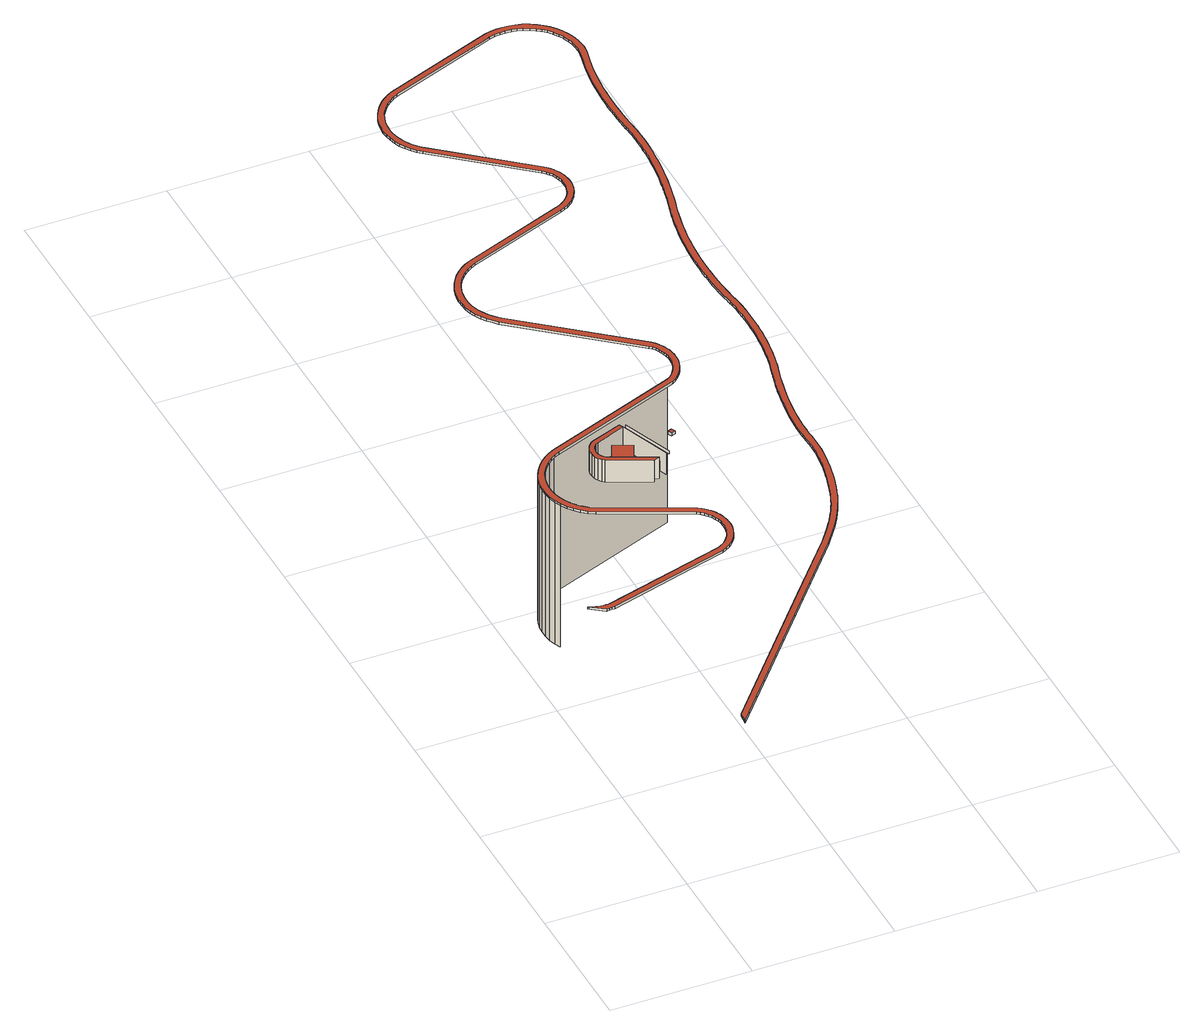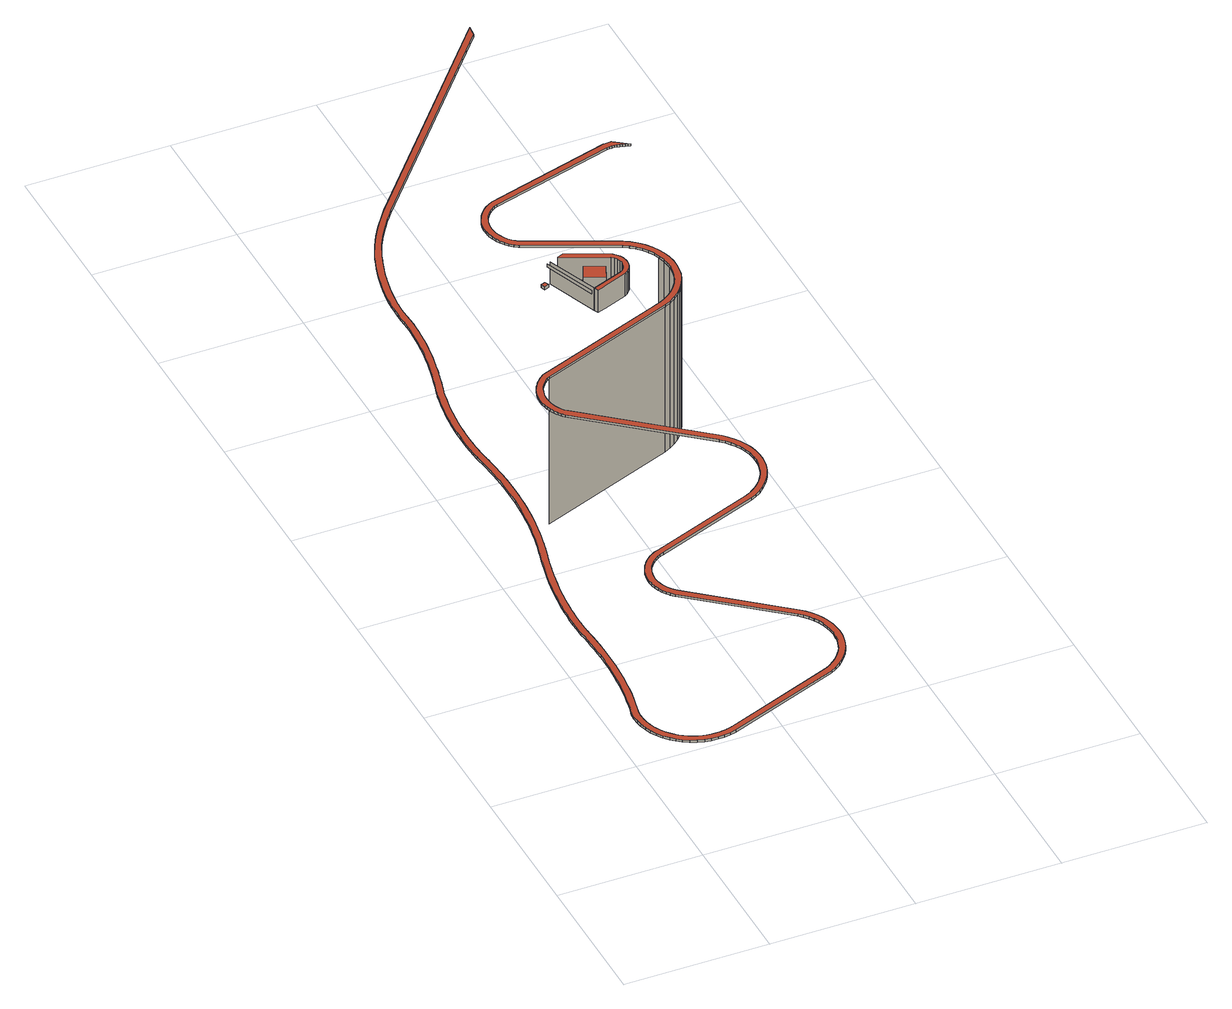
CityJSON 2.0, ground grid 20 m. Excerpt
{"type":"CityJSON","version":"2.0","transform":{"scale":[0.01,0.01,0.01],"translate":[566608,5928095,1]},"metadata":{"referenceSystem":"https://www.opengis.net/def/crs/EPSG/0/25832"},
"CityObjects":{
"building1":{"type":"Building","attributes":{"Grundfläche 2D":"8619.671251","Grundhöhe NN":"1.029"},"children":["building1-1","building1-2","building1-3","building1-4","building1-5"],"geometry":[{"type":"MultiSurface","lod":"3","boundaries":[[[0,1,2,3]],[[4,0,3,5]],[[1,6,7,2]],[[6,8,9,7]],[[8,10,11,9]],[[10,12,13,11]],[[12,14,15,13]],[[14,16,17,15]],[[16,18,19,17]],[[18,20,21,19]],[[20,22,23,21]],[[22,24,25,23]],[[24,26,27,25]],[[28,29,30,31,32,33]],[[34,35,36,37]],[[26,38,39,27]]],"semantics":{"surfaces":[{"type":"WallSurface"}],"values":[0,0,0,0,0,0,0,0,0,0,0,0,0,0,0,0]}}]},
"building1-1":{"type":"BuildingInstallation","parents":["building1"],"geometry":[{"type":"MultiSurface","lod":"3","boundaries":[[[40,41,42,43,44,45,46,47,48,49,50,29,30,51,52,53,54,55,56,57,58,59,60,61,62,63,64,65,66,67,68,69]],[[70,71,53,52,51,30,31,72]],[[71,73,54,53]],[[55,54,73,74]],[[74,75,76,57,56,55]],[[77,58,57,76]],[[77,78,79,60,59,58]],[[61,60,79,80]],[[63,62,61,80,81,82]],[[63,82,83,64]],[[83,84,65,64]],[[84,85,66,65]],[[85,86,67,66]],[[87,69,68,88]],[[87,89,40,69]],[[89,90,41,40]],[[43,42,41,90,91,92]],[[93,44,43,92]],[[94,45,44,93]],[[95,46,45,94]],[[95,96,47,46]],[[49,48,47,96,97,98]],[[98,99,50,49]],[[99,32,29,50]]],"semantics":{"surfaces":[{"type":"RoofSurface"},{"type":"WallSurface"}],"values":[0,1,1,1,1,1,1,1,1,1,1,1,1,1,1,1,1,1,1,1,1,1,1,1]}}]},
"building1-2":{"type":"BuildingInstallation","parents":["building1"],"geometry":[{"type":"MultiSurface","lod":"3","boundaries":[[[100,101,102,103]],[[103,102,104,105]],[[100,103,105,106]],[[101,100,106,107]],[[102,101,107,104]]],"semantics":{"surfaces":[{"type":"RoofSurface"},{"type":"WallSurface"}],"values":[0,1,1,1,1]}}]},
"building1-3":{"type":"BuildingInstallation","parents":["building1"],"geometry":[{"type":"MultiSurface","lod":"3","boundaries":[[[108,109,110,111]],[[110,109,112,113]],[[111,110,113,114]],[[108,111,114,115]],[[109,108,115,112]]],"semantics":{"surfaces":[{"type":"RoofSurface"},{"type":"WallSurface"}],"values":[0,1,1,1,1]}}]},
"building1-4":{"type":"BuildingInstallation","parents":["building1"],"geometry":[{"type":"MultiSurface","lod":"3","boundaries":[[[116,117,118,119]],[[119,118,120,121]],[[116,119,121,122]],[[117,116,122,123]],[[118,117,123,120]]],"semantics":{"surfaces":[{"type":"RoofSurface"},{"type":"WallSurface"}],"values":[0,1,1,1,1]}}]},
"building1-5":{"type":"BuildingInstallation","parents":["building1"],"geometry":[{"type":"MultiSurface","lod":"3","boundaries":[[[124,125,126,127,128,129,130,131,132,133,134,135,136,137,138,139,140,141,142,143,144,145,146,147,148,149,150,151,152,153,154,155,156,157,158,159,160,161,162,163,164,165,166,167,168,169,170,171,172,173,174,175,176,177,178,179,180,181,182,183,184,185,186,187,188,189,190,191,192,193,194,195,196,197,198,199,200,201,202,203,204,205,206,207,208,209,210,211,212,213,214,215,216,217,218,219,220,221,222,223,224,225,226,227,228,229,230,231,232,233,234,235,236,237,238,239,240,241,242,243,244,245,246,247,248,249,250,251,252,253,254,255,256,257,258,259,260,261,262,263,264,265,266,267,268,269,270,271,272,273,274,275,276,277,278,279,280,281,282,283,284,285,286,287,288,289,290,291,292,293,294,295,296,297,298,299,300,301,302,303,304,305,306,307,308,309,310,311,312,313,314,315,316,317,318,319,320,321,322,323,324,325,326,327,328,329,330,331,332,333,334,335,336,337,338,339,340,341,342,343,344,345,346,347,348,349,350,351,352,353,354,355,356,357,358,359,360,361,362,363,364,365,366,367,368,369,370,371,372,373,374,375,376,377,378,379,380,381,382,383,384,385,386,387,388,389,390,391,392,393,394,395,396,397,398,399,400,401,402,403,404,405,406,407,408,409,410,411,412,413,414,415,416,417,418,419,420,421,422,423,424,425,426,427,428,429,430,431,432,433,434,435,436,437,438,439,440,441,442,443,444,445,446,447,448,449,450,451,452,453,454,455,456,457,458,459,460,461,462,463,464,465,466,467,468,469,470,471,472,473,474,475,476,477,478,479,480,481,482,483,484,485,486,487,488,489,490,491,492,493,494,495,496,497,498,499,500,501,502,503,504,505,506,507,508,509,510,511,512,513,514,515,516,517,518,519,520,521,522,523,524,525,526,527,528,529,530,531,532,533,534,535,536,537,538,539,540,541,542,543,544,545,546,547,548,549,550,551,552,553,554,555,556,557,558,559,560,561,562,563,564,565,566,567,568,569,570,571,572,573,574,575,576,577,578,579,580,581,582,583,584,585,586,587,588,589,590,591,592,593,594,595,596,597,598,599,600,601,602,603,604,605,606,607,608,609,610,611,612,613,614,615,616,617,618,619,620,621,622,623,624,625,626,627,628,629,630,631,632,633,634,635,636,637,638,639,640,641,642,643,644,645,646,647,648,649,650,651,652,653,654,655,656,657,658,659,660,661,662,663,664,665,666,667,668,669,670,671,672,673,674,675,676,677,678,679,680,681,682,683,684,685,686,687,688,689,690,691,692,693,694,695,696,697,698,699,700,701,702,703,704,705,706,707,708,709,710,711,712,713,714,715,716,717,718,719,720,721,722,723,724,725,726,727,728,729,730,731,732,733,734,735,736,737,738,739,740,741,742,743,744,745,746,747,748,749,750,751,752,753,754,755,756,757,758,759,760,761,762,763,764,765,766,767,768,769,770,771,772,773,774,775,776,777,778,779,780,781,782,783,784,785,786,787,788,789,790,791,792,793,794,795,796,797,798,799,800,801,802,803,804,805,806,807,808,809,810,811,812,813,814,815,816,817,818,819,820,821,822,823,824,825,826,827,828,829,830,831,832,833,834,835,836,837,838,839,840,841,842,843,844,845,846,847,848,849,850,851,852,853,854,855,856,857,858,859,860,861,862,863,864,865,866,867,868,869,870,871,872,873,874,875,876,877,878,879,880]],[[881,611,610,882]],[[881,883,612,611]],[[883,884,613,612]],[[884,885,614,613]],[[885,886,615,614]],[[886,887,616,615]],[[887,888,617,616]],[[888,889,618,617]],[[889,890,619,618]],[[890,891,892,621,620,619]],[[892,893,622,621]],[[893,894,623,622]],[[894,895,624,623]],[[896,626,625,624,895,897]],[[896,898,627,626]],[[898,899,900,629,628,627]],[[630,629,900,901]],[[901,902,631,630]],[[902,903,632,631]],[[903,904,633,632]],[[904,905,634,633]],[[905,906,635,634]],[[906,907,636,635]],[[907,908,637,636]],[[908,909,638,637]],[[909,910,639,638]],[[910,911,640,639]],[[911,912,641,640]],[[642,641,912,913]],[[913,914,643,642]],[[914,915,644,643]],[[915,916,645,644]],[[916,917,646,645]],[[917,918,647,646]],[[918,919,648,647]],[[919,920,649,648]],[[920,921,650,649]],[[921,922,651,650]],[[922,923,924,653,652,651]],[[924,925,926,655,654,653]],[[926,927,928,657,656,655]],[[928,929,930,659,658,657]],[[930,931,660,659]],[[931,932,933,662,661,660]],[[933,934,663,662]],[[934,935,664,663]],[[935,936,665,664]],[[666,665,936,937]],[[937,938,667,666]],[[938,939,668,667]],[[939,940,669,668]],[[940,941,942,671,670,669]],[[942,943,672,671]],[[943,944,673,672]],[[944,945,674,673]],[[945,946,675,674]],[[946,947,676,675]],[[947,948,677,676]],[[948,949,950,679,678,677]],[[950,951,952,681,680,679]],[[952,953,954,683,682,681]],[[954,955,956,685,684,683]],[[956,957,958,687,686,685]],[[958,959,960,689,688,687]],[[960,961,962,691,690,689]],[[962,963,692,691]],[[964,694,693,692,963,965]],[[964,966,967,696,695,694]],[[967,968,969,698,697,696]],[[969,970,699,698]],[[970,971,972,701,700,699]],[[972,973,702,701]],[[973,974,703,702]],[[974,975,976,705,704,703]],[[976,977,978,707,706,705]],[[978,979,980,709,708,707]],[[980,981,982,711,710,709]],[[982,983,712,711]],[[983,984,713,712]],[[714,713,984,985]],[[985,986,715,714]],[[986,987,716,715]],[[987,988,717,716]],[[988,989,718,717]],[[989,990,719,718]],[[990,991,720,719]],[[991,992,721,720]],[[992,993,994,723,722,721]],[[994,995,996,725,724,723]],[[996,997,998,727,726,725]],[[998,999,1000,729,728,727]],[[1000,1001,1002,731,730,729]],[[1002,1003,732,731]],[[1003,1004,733,732]],[[1004,1005,734,733]],[[1005,1006,735,734]],[[1006,1007,736,735]],[[1007,1008,737,736]],[[1008,1009,738,737]],[[1009,1010,739,738]],[[1010,1011,740,739]],[[741,740,1011,1012]],[[1012,1013,742,741]],[[1013,1014,743,742]],[[1014,1015,744,743]],[[1015,1016,745,744]],[[1016,1017,746,745]],[[1017,1018,747,746]],[[1018,1019,748,747]],[[1019,1020,749,748]],[[1020,1021,750,749]],[[1021,1022,751,750]],[[1022,1023,752,751]],[[1023,1024,753,752]],[[1024,1025,754,753]],[[1025,1026,755,754]],[[1026,1027,756,755]],[[1027,1028,757,756]],[[1028,1029,758,757]],[[1029,1030,759,758]],[[1030,1031,760,759]],[[1031,1032,761,760]],[[1032,1033,762,761]],[[1033,1034,763,762]],[[1034,1035,764,763]],[[1035,1036,765,764]],[[1036,1037,766,765]],[[1037,1038,767,766]],[[1038,1039,768,767]],[[1039,1040,769,768]],[[1040,1041,770,769]],[[1041,1042,771,770]],[[1042,1043,772,771]],[[1043,1044,773,772]],[[1044,1045,774,773]],[[1045,1046,775,774]],[[1046,1047,776,775]],[[1047,1048,777,776]],[[1048,1049,778,777]],[[1049,1050,779,778]],[[1050,1051,780,779]],[[1051,1052,781,780]],[[782,781,1052,1053]],[[1053,1054,783,782]],[[1054,1055,784,783]],[[1055,1056,785,784]],[[1056,1057,786,785]],[[1057,1058,787,786]],[[1058,1059,788,787]],[[1059,1060,789,788]],[[1060,1061,790,789]],[[1061,1062,791,790]],[[1062,1063,792,791]],[[1063,1064,793,792]],[[1064,1065,794,793]],[[1065,1066,795,794]],[[1066,1067,796,795]],[[797,796,1067,1068]],[[1068,1069,798,797]],[[1069,1070,799,798]],[[1070,1071,800,799]],[[1071,1072,801,800]],[[1072,1073,802,801]],[[1073,1074,803,802]],[[1074,1075,804,803]],[[1075,1076,805,804]],[[1076,1077,806,805]],[[1077,1078,807,806]],[[1078,1079,808,807]],[[1079,1080,809,808]],[[1080,1081,810,809]],[[1081,1082,811,810]],[[1082,1083,812,811]],[[1083,1084,813,812]],[[1084,1085,814,813]],[[1085,1086,1087,816,815,814]],[[1087,1088,817,816]],[[1088,1089,818,817]],[[1089,1090,819,818]],[[1090,1091,820,819]],[[1091,1092,821,820]],[[822,821,1092,1093]],[[1093,1094,823,822]],[[1094,1095,824,823]],[[825,824,1095,1096]],[[1096,1097,826,825]],[[1097,1098,827,826]],[[1098,1099,828,827]],[[1099,1100,829,828]],[[1100,1101,830,829]],[[1101,1102,831,830]],[[1102,1103,832,831]],[[1103,1104,833,832]],[[1104,1105,834,833]],[[1105,38,835,834]],[[38,26,836,835]],[[26,24,837,836]],[[24,22,838,837]],[[22,20,839,838]],[[20,18,840,839]],[[18,16,841,840]],[[16,14,842,841]],[[14,12,843,842]],[[12,10,844,843]],[[10,8,845,844]],[[8,6,846,845]],[[6,1,847,846]],[[1,0,848,847]],[[0,4,849,848]],[[4,1106,850,849]],[[1106,1107,851,850]],[[1107,1108,852,851]],[[1108,1109,853,852]],[[1109,1110,854,853]],[[1110,1111,855,854]],[[1111,1112,856,855]],[[1112,1113,857,856]],[[1113,1114,858,857]],[[1114,1115,859,858]],[[1115,1116,860,859]],[[1116,1117,861,860]],[[1117,1118,862,861]],[[1118,1119,863,862]],[[1119,1120,864,863]],[[1120,1121,865,864]],[[1121,1122,866,865]],[[1122,1123,867,866]],[[1123,1124,868,867]],[[1124,1125,869,868]],[[1125,1126,870,869]],[[1126,1127,871,870]],[[1127,1128,872,871]],[[1128,1129,873,872]],[[1129,1130,874,873]],[[1130,1131,875,874]],[[1131,1132,876,875]],[[877,876,1132,1133]],[[1133,1134,878,877]],[[1134,1135,879,878]],[[1135,1136,880,879]],[[1136,1137,124,880]],[[1137,1138,125,124]],[[1138,1139,126,125]],[[1139,1140,127,126]],[[1140,1141,128,127]],[[1141,1142,129,128]],[[1142,1143,130,129]],[[1144,132,131,130,1143,1145]],[[133,132,1144,1146]],[[134,133,1146,1147]],[[135,134,1147,1148]],[[136,135,1148,1149]],[[137,136,1149,1150]],[[138,137,1150,1151]],[[1152,139,138,1151]],[[1152,1153,140,139]],[[141,140,1153,1154]],[[1155,1156,1157,1158,145,144,143,142,141,1154]],[[1159,148,147,146,145,1158,1160,1161]],[[1162,150,149,148,1159,1163]],[[1162,1164,1165,152,151,150]],[[1166,155,154,153,152,1165,1167,1168]],[[1166,1169,1170,157,156,155]],[[1171,160,159,158,157,1170,1172,1173]],[[162,161,160,1171,1174,1175]],[[1176,1177,165,164,163,162,1175,1178]],[[1179,1180,1181,169,168,167,166,165,1177,1182]],[[171,170,169,1181,1183,1184]],[[173,172,171,1184,1185,1186]],[[175,174,173,1186,1187,1188]],[[176,175,1188,1189]],[[1189,1190,177,176]],[[1190,1191,1192,179,178,177]],[[1192,1193,1194,181,180,179]],[[183,182,181,1194,1195,1196]],[[185,184,183,1196,1197,1198]],[[186,185,1198,1199]],[[1199,1200,1201,188,187,186]],[[1202,189,188,1201]],[[1202,1203,1204,191,190,189]],[[193,192,191,1204,1205,1206]],[[194,193,1206,1207]],[[1208,195,194,1207]],[[1209,196,195,1208]],[[197,196,1209,1210]],[[1210,1211,198,197]],[[1211,1212,1213,1214,1215,202,201,200,199,198]],[[1216,1217,206,205,204,203,202,1215,1218,1219]],[[1217,1220,1221,1222,209,208,207,206]],[[210,209,1222,1223]],[[1223,1224,211,210]],[[1225,214,213,212,211,1224,1226,1227]],[[215,214,1225,1228]],[[215,1228,1229,216]],[[1229,1230,1231,218,217,216]],[[1231,1232,219,218]],[[1232,1233,1234,221,220,219]],[[222,221,1234,1235]],[[222,1235,1236,223]],[[224,223,1236,1237]],[[225,224,1237,1238]],[[1238,1239,226,225]],[[228,227,226,1239,1240,1241]],[[230,229,228,1241,1242,1243]],[[1243,1244,231,230]],[[1245,1246,234,233,232,231,1244,1247]],[[1248,235,234,1246]],[[1248,1249,1250,1251,238,237,236,235]],[[239,238,1251,1252]],[[1252,1253,1254,241,240,239]],[[243,242,241,1254,1255,1256]],[[1257,244,243,1256]],[[245,244,1257,1258]],[[247,246,245,1258,1259,1260]],[[248,247,1260,1261]],[[1262,249,248,1261]],[[1263,250,249,1262]],[[251,250,1263,1264]],[[1264,1265,1266,253,252,251]],[[255,254,253,1266,1267,1268]],[[1268,1269,1270,257,256,255]],[[1271,258,257,1270]],[[1272,260,259,258,1271,1273]],[[261,260,1272,1274]],[[263,262,261,1274,1275,1276]],[[1276,1277,1278,265,264,263]],[[267,266,265,1278,1279,1280]],[[1280,1281,268,267]],[[269,268,1281,1282]],[[1282,1283,1284,1285,272,271,270,269]],[[1286,1287,1288,275,274,273,272,1285]],[[275,1288,1289,1290,1291,278,277,276]],[[1291,1292,1293,1294,281,280,279,278]],[[281,1294,1295,282]],[[1295,1296,1297,1298,285,284,283,282]],[[286,285,1298,1299]],[[1299,1300,1301,1302,289,288,287,286]],[[1302,1303,290,289]],[[292,291,290,1303,1304,1305]],[[293,292,1305,1306]],[[294,293,1306,1307]],[[1308,296,295,294,1307,1309]],[[1308,1310,297,296]],[[298,297,1310,1311]],[[1312,301,300,299,298,1311,1313,1314]],[[1315,304,303,302,301,1312,1316,1317]],[[1318,307,306,305,304,1315,1319,1320]],[[308,307,1318,1321]],[[1321,1322,1323,1324,311,310,309,308]],[[313,312,311,1324,1325,1326]],[[1326,1327,1328,315,314,313]],[[1328,1329,1330,317,316,315]],[[1330,1331,318,317]],[[319,318,1331,1332]],[[1332,1333,320,319]],[[321,320,1333,1334]],[[322,321,1334,1335]],[[323,322,1335,1336]],[[325,324,323,1336,1337,1338]],[[1338,1339,326,325]],[[328,327,326,1339,1340,1341]],[[330,329,328,1341,1342,1343]],[[1344,333,332,331,330,1343,1345,1346]],[[334,333,1344,1347]],[[336,335,334,1347,1348,1349]],[[1350,339,338,337,336,1349,1351,1352]],[[1353,340,339,1350]],[[1354,1355,342,341,340,1353]],[[343,342,1355,1356]],[[1356,1357,1358,345,344,343]],[[1359,1360,349,348,347,346,345,1358,1361,1362]],[[1360,1363,1364,1365,352,351,350,349]],[[1365,1366,1367,354,353,352]],[[1368,1369,356,355,354,1367]],[[358,357,356,1369,1370,1371]],[[1372,361,360,359,358,1371,1373,1374]],[[363,362,361,1372,1375,1376]],[[1377,366,365,364,363,1376,1378,1379]],[[367,366,1377,1380]],[[1381,370,369,368,367,1380,1382,1383]],[[371,370,1381,1384]],[[1385,374,373,372,371,1384,1386,1387]],[[1385,1388,1389,376,375,374]],[[378,377,376,1389,1390,1391]],[[379,378,1391,1392]],[[1393,1394,382,381,380,379,1392,1395]],[[383,382,1394,1396]],[[1397,384,383,1396]],[[1397,1398,385,384]],[[386,385,1398,1399]],[[388,387,386,1399,1400,1401]],[[1402,389,388,1401]],[[390,389,1402,1403]],[[391,390,1403,1404]],[[392,391,1404,1405]],[[393,392,1405,1406]],[[394,393,1406,1407]],[[395,394,1407,1408]],[[396,395,1408,1409]],[[397,396,1409,1410]],[[397,1410,1411,398]],[[399,398,1411,1412]],[[1413,401,400,399,1412,1414]],[[1415,403,402,401,1413,1416]],[[1417,405,404,403,1415,1418]],[[1417,1419,1420,1421,408,407,406,405]],[[1422,1423,1424,1425,413,412,411,410,409,408,1421,1426]],[[1425,1427,414,413]],[[415,414,1427,1428]],[[1429,417,416,415,1428,1430]],[[1429,1431,1432,1433,420,419,418,417]],[[421,420,1433,1434]],[[1434,1435,1436,1437,424,423,422,421]],[[425,424,1437,1438]],[[1438,1439,1440,1441,428,427,426,425]],[[1442,430,429,428,1441,1443]],[[431,430,1442,1444]],[[432,431,1444,1445]],[[1446,434,433,432,1445,1447]],[[1448,436,435,434,1446,1449]],[[1450,1451,1452,1453,440,439,438,437,436,1448]],[[1454,1455,1456,1457,446,445,444,443,442,441,440,1453,1458,1459]],[[1457,1460,447,446]],[[448,447,1460,1461]],[[1462,450,449,448,1461,1463]],[[1462,1464,1465,451,450]],[[1465,452,451]],[[1465,1466,453,452]],[[1466,1467,1468,1469,1470,457,456,455,454,453]],[[1471,460,459,458,457,1470,1472,1473]],[[1474,1475,464,463,462,461,460,1471,1476,1477]],[[465,464,1475,1478]],[[1479,1480,468,467,466,465,1478,1481]],[[470,469,468,1480,1482,1483]],[[471,470,1483,1484]],[[1485,473,472,471,1484,1486]],[[475,474,473,1485,1487,1488]],[[1489,477,476,475,1488,1490]],[[1489,1491,1492,479,478,477]],[[1493,1494,482,481,480,479,1492,1495]],[[1496,484,483,482,1494,1497]],[[1498,1499,1500,487,486,485,484,1496]],[[1501,490,489,488,487,1500,1502,1503]],[[1501,1504,1505,1506,1507,1508,1509,496,495,494,493,492,491,490]],[[498,497,496,1509,1510,1511]],[[1512,501,500,499,498,1511,1513,1514]],[[1512,1515,502,501]],[[503,502,1515,1516]],[[504,503,1516,1517]],[[1518,1519,506,505,504,1517]],[[507,506,1519,1520]],[[1520,1521,1522,1523,510,509,508,507]],[[511,510,1523,1524]],[[512,511,1524,1525]],[[513,512,1525,1526]],[[514,513,1526,1527]],[[516,515,514,1527,1528,1529]],[[1529,1530,1531,518,517,516]],[[1532,1533,522,521,520,519,518,1531,1534,1535]],[[1533,1536,1537,1538,1539,526,525,524,523,522]],[[1540,1541,530,529,528,527,526,1539,1542,1543]],[[1544,1545,1546,535,534,533,532,531,530,1541,1547,1548]],[[1546,1549,1550,1551,1552,539,538,537,536,535]],[[1553,1554,1555,1556,1557,1558,546,545,544,543,542,541,540,539,1552,1559]],[[1560,548,547,546,1558,1561]],[[549,548,1560,1562]],[[550,549,1562,1563]],[[1564,552,551,550,1563,1565]],[[553,552,1564,1566]],[[555,554,553,1566,1567,1568]],[[556,555,1568,1569]],[[557,556,1569,1570]],[[558,557,1570,1571]],[[1572,561,560,559,558,1571,1573,1574]],[[1575,1576,564,563,562,561,1572,1577]],[[565,564,1576,1578]],[[566,565,1578,1579]],[[1580,1581,569,568,567,566,1579,1582]],[[571,570,569,1581,1583,1584]],[[1585,573,572,571,1584,1586]],[[575,574,573,1585,1587,1588]],[[1588,1589,1590,1591,1592,579,578,577,576,575]],[[1593,580,579,1592]],[[1593,1594,1595,582,581,580]],[[583,582,1595,1596]],[[584,583,1596,1597]],[[1598,587,586,585,584,1597,1599,1600]],[[588,587,1598,1601]],[[1602,1603,592,591,590,589,588,1601,1604,1605]],[[593,592,1603,1606]],[[1606,1607,1608,595,594,593]],[[596,595,1608,1609]],[[1609,1610,1611,1612,599,598,597,596]],[[1613,600,599,1612]],[[601,600,1613,1614]],[[1615,604,603,602,601,1614,1616,1617]],[[1618,605,604,1615]],[[606,605,1618,1619]],[[607,606,1619,1620]],[[608,607,1620,1621]],[[882,610,609,608,1621,1622]]],"semantics":{"surfaces":[{"type":"RoofSurface"},{"type":"WallSurface"}],"values":[0,1,1,1,1,1,1,1,1,1,1,1,1,1,1,1,1,1,1,1,1,1,1,1,1,1,1,1,1,1,1,1,1,1,1,1,1,1,1,1,1,1,1,1,1,1,1,1,1,1,1,1,1,1,1,1,1,1,1,1,1,1,1,1,1,1,1,1,1,1,1,1,1,1,1,1,1,1,1,1,1,1,1,1,1,1,1,1,1,1,1,1,1,1,1,1,1,1,1,1,1,1,1,1,1,1,1,1,1,1,1,1,1,1,1,1,1,1,1,1,1,1,1,1,1,1,1,1,1,1,1,1,1,1,1,1,1,1,1,1,1,1,1,1,1,1,1,1,1,1,1,1,1,1,1,1,1,1,1,1,1,1,1,1,1,1,1,1,1,1,1,1,1,1,1,1,1,1,1,1,1,1,1,1,1,1,1,1,1,1,1,1,1,1,1,1,1,1,1,1,1,1,1,1,1,1,1,1,1,1,1,1,1,1,1,1,1,1,1,1,1,1,1,1,1,1,1,1,1,1,1,1,1,1,1,1,1,1,1,1,1,1,1,1,1,1,1,1,1,1,1,1,1,1,1,1,1,1,1,1,1,1,1,1,1,1,1,1,1,1,1,1,1,1,1,1,1,1,1,1,1,1,1,1,1,1,1,1,1,1,1,1,1,1,1,1,1,1,1,1,1,1,1,1,1,1,1,1,1,1,1,1,1,1,1,1,1,1,1,1,1,1,1,1,1,1,1,1,1,1,1,1,1,1,1,1,1,1,1,1,1,1,1,1,1,1,1,1,1,1,1,1,1,1,1,1,1,1,1,1,1,1,1,1,1,1,1,1,1,1,1,1,1,1,1,1,1,1,1,1,1,1,1,1,1,1,1,1,1,1,1,1,1,1,1,1,1,1,1,1,1,1,1,1,1,1,1,1,1,1,1,1,1,1,1,1,1,1,1,1,1,1,1,1,1,1,1,1,1,1,1,1,1,1,1,1,1,1,1,1,1,1,1,1,1,1,1,1,1,1,1,1,1,1,1,1,1,1,1,1,1,1,1,1,1,1,1,1,1,1,1,1,1,1,1,1,1,1,1,1,1,1,1,1,1,1,1,1,1,1,1,1,1,1,1,1,1,1,1,1,1,1]}}]}
},
"vertices":[
[557,5290,2275],[531,5384,2275],[531,5384,3],[557,5290,3],[594,5201,2275],[594,5201,3],[517,5482,2275],[517,5482,3],[515,5579,2275],[515,5579,3],[525,5676,2275],[525,5676,3],[548,5773,2275],[548,5773,3],[582,5865,2275],[582,5865,3],[626,5950,2275],[626,5950,3],[683,6032,2275],[683,6032,3],[747,6103,2275],[747,6103,3],[821,6168,2275],[821,6168,3],[903,6223,2275],[903,6223,3],[989,6267,2275],[989,6267,3],[2096,5238,2622],[1820,5958,2622],[1795,6021,2622],[1795,6021,2275],[1820,5958,2275],[2096,5238,2275],[2148,5258,2622],[2148,5258,2570],[1868,5988,2570],[1868,5988,2622],[2922,7008,2275],[2922,7008,3],
[1340,5496,2622],[1314,5531,2622],[1310,5539,2622],[1297,5569,2622],[1289,5614,2622],[1291,5654,2622],[1303,5698,2622],[1323,5734,2622],[1326,5738,2622],[1352,5767,2622],[1387,5792,2622],[1697,5983,2622],[1680,5976,2622],[1345,5848,2622],[1305,5820,2622],[1265,5775,2622],[1251,5750,2622],[1237,5725,2622],[1221,5665,2622],[1219,5640,2622],[1218,5609,2622],[1229,5548,2622],[1234,5538,2622],[1253,5495,2622],[1254,5493,2622],[1288,5447,2622],[1320,5420,2622],[1890,5159,2622],[1975,5192,2622],[1372,5468,2622],[1680,5976,2275],[1345,5848,2275],[1697,5983,2275],[1305,5820,2275],[1265,5775,2275],[1251,5750,2275],[1237,5725,2275],[1221,5665,2275],[1219,5640,2275],[1218,5609,2275],[1229,5548,2275],[1234,5538,2275],[1253,5495,2275],[1254,5493,2275],[1288,5447,2275],[1320,5420,2275],[1890,5159,2275],[1372,5468,2275],[1975,5192,2275],[1340,5496,2275],[1314,5531,2275],[1310,5539,2275],[1297,5569,2275],[1289,5614,2275],[1291,5654,2275],[1303,5698,2275],[1323,5734,2275],[1326,5738,2275],[1352,5767,2275],[1387,5792,2275],
[1726,5418,2557],[1820,5626,2557],[1562,5742,2557],[1469,5534,2557],[1562,5742,2275],[1469,5534,2275],[1726,5418,2275],[1820,5626,2275],
[1972,5298,2442],[2045,5325,2442],[2014,5406,2442],[1941,5378,2442],[2045,5325,2275],[2014,5406,2275],[1941,5378,2275],[1972,5298,2275],
[2307,5648,2618],[2331,5587,2618],[2392,5611,2618],[2368,5672,2618],[2392,5611,2570],[2368,5672,2570],[2307,5648,2570],[2331,5587,2570],
[73,3056,2309],[41,3069,2309],[10,3084,2309],[211,2939,2309],[245,2938,2309],[286,2940,2309],[325,2944,2309],[1766,3356,2309],[2078,3443,2309],[2136,3474,2309],[2190,3511,2309],[2239,3554,2309],[2281,3602,2309],[2319,3656,2309],[2348,3712,2309],[2371,3773,2309],[2388,3837,2309],[2396,3901,2309],[2396,3913,2309],[2396,3957,2309],[2396,3964,2309],[2396,3966,2309],[2391,4008,2309],[2390,4015,2309],[2388,4032,2309],[2380,4068,2309],[2373,4095,2309],[2366,4113,2309],[2351,4155,2309],[2347,4163,2309],[2340,4175,2309],[2321,4214,2309],[2285,4266,2309],[2285,4267,2309],[2277,4276,2309],[2246,4312,2309],[2243,4316,2309],[2196,4358,2309],[2194,4360,2309],[2186,4365,2309],[2144,4395,2309],[2141,4397,2309],[2132,4401,2309],[2121,4406,2309],[2109,4412,2309],[970,4931,2309],[965,4934,2309],[897,4976,2309],[883,4987,2309],[828,5032,2309],[811,5049,2309],[768,5093,2309],[768,5094,2309],[717,5162,2309],[715,5165,2309],[672,5240,2309],[669,5248,2309],[640,5318,2309],[636,5331,2309],[617,5402,2309],[614,5421,2309],[604,5489,2309],[602,5576,2309],[606,5606,2309],[611,5662,2309],[631,5748,2309],[646,5787,2309],[662,5829,2309],[684,5872,2309],[701,5905,2309],[752,5978,2309],[808,6041,2309],[874,6099,2309],[947,6148,2309],[1024,6187,2309],[1026,6188,2309],[1112,6221,2309],[1124,6225,2309],[2964,6930,2309],[2966,6932,2309],[2993,6951,2309],[2998,6955,2309],[3009,6963,2309],[3028,6980,2309],[3032,6983,2309],[3051,7000,2309],[3088,7041,2309],[3090,7042,2309],[3112,7072,2309],[3116,7077,2309],[3122,7085,2309],[3151,7132,2309],[3155,7140,2309],[3157,7145,2309],[3175,7182,2309],[3194,7234,2309],[3195,7238,2309],[3208,7288,2309],[3217,7343,2309],[3220,7398,2309],[3218,7454,2309],[3211,7509,2309],[3198,7563,2309],[3185,7599,2309],[3180,7615,2309],[3172,7632,2309],[3156,7666,2309],[3156,7667,2309],[3133,7705,2309],[3130,7711,2309],[3128,7714,2309],[3095,7759,2309],[3082,7774,2309],[3077,7779,2309],[3059,7800,2309],[1525,9061,2309],[1523,9063,2309],[1469,9114,2309],[1466,9118,2309],[1417,9175,2309],[1376,9237,2309],[1336,9312,2309],[1331,9325,2309],[1311,9378,2309],[1290,9457,2309],[1278,9539,2309],[1277,9624,2309],[1283,9696,2309],[1289,9726,2309],[1297,9767,2309],[1307,9799,2309],[1322,9848,2309],[1338,9881,2309],[1357,9923,2309],[1399,9993,2309],[1430,10033,2309],[1442,10049,2309],[1501,10111,2309],[1543,10146,2309],[1558,10158,2309],[1605,10189,2309],[1624,10202,2309],[1676,10228,2309],[1693,10237,2309],[3156,10798,2309],[3219,10824,2309],[3229,10829,2309],[3262,10848,2309],[3268,10851,2309],[3300,10874,2309],[3304,10876,2309],[3316,10885,2309],[3340,10907,2309],[3344,10910,2309],[3367,10931,2309],[3378,10943,2309],[3406,10976,2309],[3408,10979,2309],[3409,10979,2309],[3411,10982,2309],[3436,11018,2309],[3438,11021,2309],[3442,11027,2309],[3459,11058,2309],[3461,11062,2309],[3473,11086,2309],[3497,11149,2309],[3499,11157,2309],[3512,11205,2309],[3520,11263,2309],[3522,11331,2309],[3516,11388,2309],[3515,11397,2309],[3503,11454,2309],[3483,11514,2309],[3479,11521,2309],[3478,11525,2309],[3453,11576,2309],[3432,11609,2309],[3429,11614,2309],[3422,11625,2309],[3405,11647,2309],[3402,11651,2309],[3387,11670,2309],[3339,11718,2309],[3335,11721,2309],[2126,12715,2309],[2121,12719,2309],[2069,12768,2309],[2067,12770,2309],[2019,12826,2309],[2015,12829,2309],[1978,12883,2309],[1974,12889,2309],[1974,12890,2309],[1939,12954,2309],[1910,13024,2309],[1910,13026,2309],[1888,13102,2309],[1875,13182,2309],[1875,13183,2309],[1871,13250,2309],[1871,13251,2309],[1872,13258,2309],[1876,13334,2309],[1877,13339,2309],[1891,13416,2309],[1891,13419,2309],[1894,13427,2309],[1910,13482,2309],[1941,13556,2309],[1944,13563,2309],[1979,13626,2309],[1982,13629,2309],[1987,13636,2309],[2024,13688,2309],[2074,13744,2309],[2085,13755,2309],[2127,13793,2309],[2190,13839,2309],[2198,13843,2309],[2256,13876,2309],[2271,13882,2309],[3821,14476,2309],[3829,14479,2309],[3838,14483,2309],[3899,14499,2309],[3907,14501,2309],[3913,14503,2309],[3982,14513,2309],[3993,14514,2309],[4061,14517,2309],[4068,14517,2309],[4143,14512,2309],[4154,14511,2309],[4211,14500,2309],[4218,14499,2309],[4224,14498,2309],[4294,14477,2309],[4303,14474,2309],[4368,14445,2309],[4375,14442,2309],[4380,14440,2309],[4453,14397,2309],[4504,14359,2309],[4509,14355,2309],[4512,14353,2309],[4566,14303,2309],[4616,14245,2309],[4621,14240,2309],[4621,14239,2309],[4667,14172,2309],[4668,14170,2309],[4704,14101,2309],[4706,14096,2309],[4734,14022,2309],[4735,14021,2309],[4753,13949,2309],[4754,13946,2309],[4765,13872,2309],[4768,13792,2309],[4767,13791,2309],[4761,13714,2309],[4759,13706,2309],[4739,13627,2309],[4719,13539,2309],[4701,13451,2309],[4685,13362,2309],[4671,13274,2309],[4659,13184,2309],[4648,13095,2309],[4640,13005,2309],[4633,12916,2309],[4627,12826,2309],[4627,12825,2309],[4623,12736,2309],[4621,12646,2309],[4620,12557,2309],[4620,12556,2309],[4621,12466,2309],[4623,12376,2309],[4626,12297,2309],[4626,12292,2309],[4626,12286,2309],[4630,12215,2309],[4630,12210,2309],[4631,12196,2309],[4635,12133,2309],[4635,12128,2309],[4637,12106,2309],[4641,12050,2309],[4642,12045,2309],[4644,12017,2309],[4650,11951,2309],[4651,11937,2309],[4651,11933,2309],[4653,11898,2309],[4656,11808,2309],[4657,11769,2309],[4657,11765,2309],[4658,11718,2309],[4657,11628,2309],[4656,11599,2309],[4656,11595,2309],[4654,11538,2309],[4650,11448,2309],[4649,11439,2309],[4644,11358,2309],[4636,11268,2309],[4626,11179,2309],[4615,11090,2309],[4602,11000,2309],[4588,10912,2309],[4573,10823,2309],[4563,10771,2309],[4562,10767,2309],[4556,10735,2309],[4546,10687,2309],[4545,10683,2309],[4538,10646,2309],[4528,10603,2309],[4527,10599,2309],[4518,10559,2309],[4509,10520,2309],[4508,10517,2309],[4498,10471,2309],[4476,10384,2309],[4469,10360,2309],[4468,10355,2309],[4451,10297,2309],[4447,10279,2309],[4445,10275,2309],[4428,10210,2309],[4426,10200,2309],[4425,10196,2309],[4407,10123,2309],[4407,10121,2309],[4406,10117,2309],[4405,10113,2309],[4387,10035,2309],[4369,9947,2309],[4352,9858,2309],[4338,9773,2309],[4337,9770,2309],[4323,9681,2309],[4311,9591,2309],[4311,9588,2309],[4301,9502,2309],[4292,9412,2309],[4285,9323,2309],[4285,9320,2309],[4279,9233,2309],[4275,9143,2309],[4273,9057,2309],[4273,9053,2309],[4272,8963,2309],[4272,8873,2309],[4274,8790,2309],[4274,8783,2309],[4278,8693,2309],[4282,8603,2309],[4289,8513,2309],[4289,8511,2309],[4296,8434,2309],[4296,8429,2309],[4297,8424,2309],[4306,8334,2309],[4313,8275,2309],[4313,8270,2309],[4316,8245,2309],[4323,8193,2309],[4324,8187,2309],[4328,8156,2309],[4329,8148,2309],[4334,8112,2309],[4339,8065,2309],[4339,8060,2309],[4342,8023,2309],[4348,7933,2309],[4352,7843,2309],[4354,7753,2309],[4354,7720,2309],[4354,7663,2309],[4352,7573,2309],[4352,7565,2309],[4348,7483,2309],[4342,7393,2309],[4334,7304,2309],[4324,7214,2309],[4313,7125,2309],[4300,7036,2309],[4286,6954,2309],[4285,6947,2309],[4274,6891,2309],[4268,6859,2309],[4258,6809,2309],[4257,6806,2309],[4250,6771,2309],[4245,6751,2309],[4241,6737,2309],[4228,6689,2309],[4226,6685,2309],[4216,6650,2309],[4205,6609,2309],[4204,6604,2309],[4193,6563,2309],[4184,6529,2309],[4183,6524,2309],[4170,6476,2309],[4163,6449,2309],[4162,6444,2309],[4149,6389,2309],[4144,6368,2309],[4143,6363,2309],[4128,6301,2309],[4125,6288,2309],[4124,6283,2309],[4109,6213,2309],[4108,6208,2309],[4107,6203,2309],[4092,6125,2309],[4091,6121,2309],[4075,6036,2309],[4061,5950,2309],[4060,5948,2309],[4047,5859,2309],[4036,5769,2309],[4027,5683,2309],[4026,5680,2309],[4019,5590,2309],[4013,5504,2309],[4013,5500,2309],[4010,5410,2309],[4009,5320,2309],[4011,5230,2309],[4011,5223,2309],[4015,5146,2309],[4016,5141,2309],[4016,5134,2309],[4019,5054,2309],[4019,5051,2309],[4018,4961,2309],[4015,4872,2309],[4014,4871,2309],[4014,4862,2309],[4007,4781,2309],[4007,4775,2309],[3997,4692,2309],[3996,4682,2309],[3984,4603,2309],[3983,4596,2309],[3969,4514,2309],[3968,4511,2309],[3951,4426,2309],[3932,4348,2309],[3931,4341,2309],[3929,4335,2309],[3909,4258,2309],[3908,4251,2309],[3907,4251,2309],[3883,4164,2309],[3862,4097,2309],[3860,4092,2309],[3856,4078,2309],[3828,3993,2309],[3805,3926,2309],[3801,3917,2309],[3798,3908,2309],[3793,3895,2309],[3777,3855,2309],[3754,3802,2309],[3741,3772,2309],[3702,3691,2309],[3683,3655,2309],[3680,3650,2309],[3660,3612,2309],[3615,3534,2309],[3568,3457,2309],[3550,3430,2309],[3547,3425,2309],[3519,3382,2309],[3468,3308,2309],[3415,3235,2309],[3360,3163,2309],[3304,3093,2309],[2556,2217,2309],[861,227,2309],[846,75,2309],[3372,3037,2309],[3429,3110,2309],[3484,3183,2309],[3539,3257,2309],[3591,3333,2309],[3641,3411,2309],[3690,3489,2309],[3736,3570,2309],[3738,3574,2309],[3780,3652,2309],[3820,3736,2309],[3857,3821,2309],[3875,3864,2309],[3880,3879,2309],[3889,3903,2309],[3891,3910,2309],[3910,3965,2309],[3939,4052,2309],[3967,4141,2309],[3992,4228,2309],[4015,4317,2309],[4035,4407,2309],[4054,4497,2309],[4070,4589,2309],[4083,4680,2309],[4094,4773,2309],[4101,4865,2309],[4105,4958,2309],[4106,5052,2309],[4103,5144,2309],[4098,5234,2309],[4096,5321,2309],[4097,5408,2309],[4100,5496,2309],[4105,5584,2309],[4113,5671,2309],[4122,5759,2309],[4133,5847,2309],[4146,5934,2309],[4161,6021,2309],[4177,6108,2309],[4194,6195,2309],[4213,6282,2309],[4233,6369,2309],[4255,6455,2309],[4277,6541,2309],[4300,6627,2309],[4325,6713,2309],[4330,6730,2309],[4335,6753,2309],[4353,6842,2309],[4370,6932,2309],[4386,7022,2309],[4399,7113,2309],[4411,7204,2309],[4421,7295,2309],[4429,7387,2309],[4435,7478,2309],[4438,7544,2309],[4439,7570,2309],[4441,7662,2309],[4441,7754,2309],[4439,7846,2309],[4435,7938,2309],[4429,8029,2309],[4421,8122,2309],[4414,8168,2309],[4403,8256,2309],[4392,8344,2309],[4383,8432,2309],[4376,8520,2309],[4369,8609,2309],[4365,8697,2309],[4361,8786,2309],[4359,8874,2309],[4359,8963,2309],[4360,9051,2309],[4362,9140,2309],[4366,9228,2309],[4372,9317,2309],[4379,9405,2309],[4388,9493,2309],[4398,9581,2309],[4409,9668,2309],[4423,9756,2309],[4438,9843,2309],[4454,9930,2309],[4472,10016,2309],[4492,10103,2309],[4513,10188,2309],[4535,10274,2309],[4560,10361,2309],[4582,10450,2309],[4603,10539,2309],[4623,10628,2309],[4641,10718,2309],[4658,10807,2309],[4674,10897,2309],[4688,10988,2309],[4701,11078,2309],[4712,11169,2309],[4722,11260,2309],[4730,11351,2309],[4737,11443,2309],[4741,11534,2309],[4744,11626,2309],[4745,11718,2309],[4743,11810,2309],[4740,11902,2309],[4737,11957,2309],[4731,12024,2309],[4724,12113,2309],[4718,12201,2309],[4713,12290,2309],[4710,12379,2309],[4708,12467,2309],[4707,12556,2309],[4708,12644,2309],[4710,12733,2309],[4714,12821,2309],[4719,12910,2309],[4726,12998,2309],[4735,13086,2309],[4745,13173,2309],[4757,13261,2309],[4771,13348,2309],[4787,13434,2309],[4804,13521,2309],[4824,13607,2309],[4848,13700,2309],[4855,13790,2309],[4852,13880,2309],[4839,13964,2309],[4818,14048,2309],[4786,14132,2309],[4743,14214,2309],[4691,14292,2309],[4628,14364,2309],[4568,14420,2309],[4501,14470,2309],[4419,14518,2309],[4333,14556,2309],[4245,14582,2309],[4165,14597,2309],[4070,14604,2309],[3985,14601,2309],[3896,14588,2309],[3811,14566,2309],[2218,13955,2309],[2143,13912,2309],[2072,13860,2309],[2012,13806,2309],[1956,13743,2309],[1905,13672,2309],[1862,13594,2309],[1828,13511,2309],[1806,13436,2309],[1789,13344,2309],[1784,13250,2309],[1788,13172,2309],[1803,13083,2309],[1827,12997,2309],[1860,12917,2309],[1900,12843,2309],[1946,12776,2309],[2004,12709,2309],[2064,12653,2309],[3280,11653,2309],[3322,11612,2309],[3351,11575,2309],[3377,11534,2309],[3402,11481,2309],[3419,11431,2309],[3429,11384,2309],[3435,11328,2309],[3433,11271,2309],[3427,11222,2309],[3415,11175,2309],[3394,11122,2309],[3368,11072,2309],[3340,11032,2309],[3305,10992,2309],[3262,10954,2309],[3222,10925,2309],[3181,10903,2309],[3124,10879,2309],[1658,10317,2309],[1581,10278,2309],[1506,10228,2309],[1442,10175,2309],[1376,10106,2309],[1327,10042,2309],[1280,9964,2309],[1241,9879,2309],[1213,9789,2309],[1197,9708,2309],[1190,9626,2309],[1192,9532,2309],[1205,9440,2309],[1228,9351,2309],[1257,9276,2309],[1301,9192,2309],[1348,9123,2309],[1406,9054,2309],[1459,8991,2309],[2991,7732,2309],[3028,7704,2309],[3055,7666,2309],[3079,7625,2309],[3099,7583,2309],[3114,7538,2309],[3125,7493,2309],[3131,7446,2309],[3133,7399,2309],[3131,7352,2309],[3123,7306,2309],[3111,7260,2309],[3095,7216,2309],[3075,7174,2309],[3050,7134,2309],[3022,7097,2309],[2990,7062,2309],[2955,7031,2309],[2922,7008,2309],[989,6267,2309],[903,6223,2309],[821,6168,2309],[747,6103,2309],[683,6032,2309],[626,5950,2309],[582,5865,2309],[548,5773,2309],[525,5676,2309],[515,5579,2309],[517,5482,2309],[531,5384,2309],[557,5290,2309],[594,5201,2309],[644,5114,2309],[701,5038,2309],[769,4967,2309],[846,4905,2309],[929,4854,2309],[2097,4321,2309],[2139,4292,2309],[2180,4255,2309],[2216,4213,2309],[2246,4169,2309],[2271,4119,2309],[2290,4070,2309],[2303,4017,2309],[2309,3962,2309],[2309,3907,2309],[2302,3853,2309],[2288,3800,2309],[2269,3748,2309],[2244,3702,2309],[2212,3655,2309],[2177,3616,2309],[2136,3579,2309],[2090,3548,2309],[2046,3525,2309],[314,3031,2309],[279,3027,2309],[244,3026,2309],[209,3027,2309],[175,3031,2309],[140,3037,2309],[106,3045,2309],[846,75,2275],[861,227,2275],[3372,3037,2275],[3429,3110,2275],[3484,3183,2275],[3539,3257,2275],[3591,3333,2275],[3641,3411,2275],[3690,3489,2275],[3736,3570,2275],[3738,3574,2275],[3780,3652,2275],[3820,3736,2275],[3857,3821,2275],[3875,3864,2275],[3889,3903,2275],[3880,3879,2275],[3891,3910,2275],[3910,3965,2275],[3939,4052,2275],[3967,4141,2275],[3992,4228,2275],[4015,4317,2275],[4035,4407,2275],[4054,4497,2275],[4070,4589,2275],[4083,4680,2275],[4094,4773,2275],[4101,4865,2275],[4105,4958,2275],[4106,5052,2275],[4103,5144,2275],[4098,5234,2275],[4096,5321,2275],[4097,5408,2275],[4100,5496,2275],[4105,5584,2275],[4113,5671,2275],[4122,5759,2275],[4133,5847,2275],[4146,5934,2275],[4161,6021,2275],[4177,6108,2275],[4194,6195,2275],[4213,6282,2275],[4233,6369,2275],[4255,6455,2275],[4277,6541,2275],[4300,6627,2275],[4325,6713,2275],[4330,6730,2275],[4335,6753,2275],[4353,6842,2275],[4370,6932,2275],[4386,7022,2275],[4399,7113,2275],[4411,7204,2275],[4421,7295,2275],[4429,7387,2275],[4435,7478,2275],[4438,7544,2275],[4439,7570,2275],[4441,7662,2275],[4441,7754,2275],[4439,7846,2275],[4435,7938,2275],[4429,8029,2275],[4421,8122,2275],[4414,8168,2275],[4403,8256,2275],[4392,8344,2275],[4383,8432,2275],[4376,8520,2275],[4369,8609,2275],[4365,8697,2275],[4361,8786,2275],[4359,8874,2275],[4359,8963,2275],[4360,9051,2275],[4362,9140,2275],[4366,9228,2275],[4372,9317,2275],[4379,9405,2275],[4398,9581,2275],[4388,9493,2275],[4409,9668,2275],[4423,9756,2275],[4438,9843,2275],[4454,9930,2275],[4472,10016,2275],[4492,10103,2275],[4513,10188,2275],[4535,10274,2275],[4560,10361,2275],[4582,10450,2275],[4603,10539,2275],[4623,10628,2275],[4641,10718,2275],[4658,10807,2275],[4674,10897,2275],[4688,10988,2275],[4701,11078,2275],[4712,11169,2275],[4722,11260,2275],[4730,11351,2275],[4737,11443,2275],[4741,11534,2275],[4744,11626,2275],[4745,11718,2275],[4743,11810,2275],[4740,11902,2275],[4737,11957,2275],[4731,12024,2275],[4724,12113,2275],[4718,12201,2275],[4713,12290,2275],[4710,12379,2275],[4708,12467,2275],[4707,12556,2275],[4708,12644,2275],[4710,12733,2275],[4714,12821,2275],[4719,12910,2275],[4726,12998,2275],[4735,13086,2275],[4745,13173,2275],[4757,13261,2275],[4771,13348,2275],[4787,13434,2275],[4804,13521,2275],[4824,13607,2275],[4848,13700,2275],[4855,13790,2275],[4852,13880,2275],[4839,13964,2275],[4818,14048,2275],[4786,14132,2275],[4743,14214,2275],[4691,14292,2275],[4628,14364,2275],[4568,14420,2275],[4501,14470,2275],[4419,14518,2275],[4333,14556,2275],[4245,14582,2275],[4165,14597,2275],[4070,14604,2275],[3985,14601,2275],[3896,14588,2275],[3811,14566,2275],[2218,13955,2275],[2143,13912,2275],[2072,13860,2275],[2012,13806,2275],[1956,13743,2275],[1905,13672,2275],[1862,13594,2275],[1828,13511,2275],[1806,13436,2275],[1789,13344,2275],[1784,13250,2275],[1788,13172,2275],[1803,13083,2275],[1827,12997,2275],[1860,12917,2275],[1900,12843,2275],[1946,12776,2275],[2004,12709,2275],[2064,12653,2275],[3280,11653,2275],[3322,11612,2275],[3351,11575,2275],[3377,11534,2275],[3402,11481,2275],[3419,11431,2275],[3429,11384,2275],[3435,11328,2275],[3433,11271,2275],[3427,11222,2275],[3415,11175,2275],[3394,11122,2275],[3368,11072,2275],[3340,11032,2275],[3305,10992,2275],[3262,10954,2275],[3222,10925,2275],[3181,10903,2275],[3124,10879,2275],[1658,10317,2275],[1581,10278,2275],[1506,10228,2275],[1442,10175,2275],[1376,10106,2275],[1327,10042,2275],[1280,9964,2275],[1241,9879,2275],[1213,9789,2275],[1197,9708,2275],[1190,9626,2275],[1192,9532,2275],[1205,9440,2275],[1228,9351,2275],[1257,9276,2275],[1301,9192,2275],[1348,9123,2275],[1406,9054,2275],[1459,8991,2275],[2991,7732,2275],[3028,7704,2275],[3055,7666,2275],[3079,7625,2275],[3099,7583,2275],[3114,7538,2275],[3125,7493,2275],[3131,7446,2275],[3133,7399,2275],[3131,7352,2275],[3123,7306,2275],[3111,7260,2275],[3095,7216,2275],[3075,7174,2275],[3050,7134,2275],[3022,7097,2275],[2990,7062,2275],[2955,7031,2275],[644,5114,2275],[701,5038,2275],[769,4967,2275],[846,4905,2275],[929,4854,2275],[2097,4321,2275],[2139,4292,2275],[2180,4255,2275],[2216,4213,2275],[2246,4169,2275],[2271,4119,2275],[2290,4070,2275],[2303,4017,2275],[2309,3962,2275],[2309,3907,2275],[2302,3853,2275],[2288,3800,2275],[2269,3748,2275],[2244,3702,2275],[2212,3655,2275],[2177,3616,2275],[2136,3579,2275],[2090,3548,2275],[2046,3525,2275],[314,3031,2275],[279,3027,2275],[244,3026,2275],[209,3027,2275],[175,3031,2275],[140,3037,2275],[106,3045,2275],[73,3056,2275],[41,3069,2275],[10,3084,2275],[211,2939,2275],[245,2938,2275],[286,2940,2275],[325,2944,2275],[2078,3443,2275],[1766,3356,2275],[2136,3474,2275],[2190,3511,2275],[2239,3554,2275],[2281,3602,2275],[2319,3656,2275],[2348,3712,2275],[2371,3773,2275],[2388,3837,2275],[2396,3901,2275],[2396,3912,2275],[2396,3957,2275],[2396,3964,2275],[2396,3966,2275],[2388,4032,2275],[2391,4008,2275],[2390,4015,2275],[2373,4095,2275],[2380,4068,2275],[2366,4113,2275],[2351,4155,2275],[2321,4214,2275],[2347,4163,2275],[2340,4175,2275],[2285,4266,2275],[2285,4267,2275],[2243,4316,2275],[2277,4276,2275],[2246,4312,2275],[2196,4358,2275],[2194,4360,2275],[2144,4395,2275],[2141,4397,2275],[2186,4365,2275],[2121,4406,2275],[2109,4412,2275],[970,4931,2275],[2132,4401,2275],[965,4934,2275],[897,4976,2275],[883,4987,2275],[828,5032,2275],[811,5049,2275],[768,5093,2275],[768,5094,2275],[717,5162,2275],[715,5165,2275],[672,5240,2275],[669,5248,2275],[640,5318,2275],[636,5331,2275],[617,5402,2275],[614,5421,2275],[604,5489,2275],[602,5576,2275],[606,5606,2275],[611,5662,2275],[631,5748,2275],[646,5787,2275],[662,5829,2275],[684,5872,2275],[701,5905,2275],[752,5978,2275],[808,6041,2275],[874,6099,2275],[947,6148,2275],[1024,6187,2275],[1026,6188,2275],[1112,6221,2275],[1124,6225,2275],[2964,6930,2275],[2998,6955,2275],[3009,6963,2275],[2966,6932,2275],[2993,6951,2275],[3028,6980,2275],[3032,6983,2275],[3051,7000,2275],[3088,7041,2275],[3090,7042,2275],[3122,7085,2275],[3112,7072,2275],[3116,7077,2275],[3151,7132,2275],[3155,7140,2275],[3157,7145,2275],[3175,7182,2275],[3194,7234,2275],[3195,7238,2275],[3208,7288,2275],[3217,7343,2275],[3220,7398,2275],[3218,7454,2275],[3211,7509,2275],[3198,7563,2275],[3185,7599,2275],[3180,7615,2275],[3172,7632,2275],[3156,7666,2275],[3156,7667,2275],[3130,7711,2275],[3128,7714,2275],[3133,7705,2275],[3095,7759,2275],[3082,7774,2275],[3077,7779,2275],[3059,7800,2275],[1525,9061,2275],[1523,9063,2275],[1469,9114,2275],[1466,9118,2275],[1417,9175,2275],[1376,9237,2275],[1336,9312,2275],[1331,9325,2275],[1311,9378,2275],[1290,9457,2275],[1278,9539,2275],[1277,9624,2275],[1283,9696,2275],[1289,9726,2275],[1297,9767,2275],[1307,9799,2275],[1322,9848,2275],[1338,9881,2275],[1357,9923,2275],[1399,9993,2275],[1442,10049,2275],[1430,10033,2275],[1501,10111,2275],[1543,10146,2275],[1558,10158,2275],[1605,10189,2275],[1624,10202,2275],[1676,10228,2275],[1693,10237,2275],[3156,10798,2275],[3219,10824,2275],[3229,10829,2275],[3262,10848,2275],[3268,10851,2275],[3300,10874,2275],[3304,10876,2275],[3316,10885,2275],[3340,10907,2275],[3344,10910,2275],[3367,10931,2275],[3378,10943,2275],[3406,10976,2275],[3408,10979,2275],[3409,10979,2275],[3411,10982,2275],[3436,11018,2275],[3438,11021,2275],[3442,11027,2275],[3459,11058,2275],[3461,11062,2275],[3473,11086,2275],[3497,11149,2275],[3499,11156,2275],[3512,11205,2275],[3520,11263,2275],[3522,11331,2275],[3515,11397,2275],[3516,11388,2275],[3503,11454,2275],[3483,11514,2275],[3453,11576,2275],[3479,11521,2275],[3478,11525,2275],[3422,11625,2275],[3432,11609,2275],[3429,11614,2275],[3387,11670,2275],[3405,11647,2275],[3402,11651,2275],[3339,11718,2275],[3335,11721,2275],[2126,12715,2275],[2121,12719,2275],[2069,12768,2275],[2067,12770,2275],[2019,12826,2275],[2015,12829,2275],[1978,12883,2275],[1974,12889,2275],[1974,12890,2275],[1939,12954,2275],[1910,13024,2275],[1910,13026,2275],[1888,13102,2275],[1875,13182,2275],[1875,13183,2275],[1871,13250,2275],[1871,13251,2275],[1872,13258,2275],[1876,13334,2275],[1877,13339,2275],[1891,13416,2275],[1910,13482,2275],[1891,13419,2275],[1894,13427,2275],[1941,13556,2275],[1944,13563,2275],[1979,13626,2275],[2024,13688,2275],[1982,13629,2275],[1987,13636,2275],[2074,13744,2275],[2085,13755,2275],[2127,13793,2275],[2190,13839,2275],[2198,13843,2275],[2256,13876,2275],[3829,14479,2275],[3838,14483,2275],[2271,13882,2275],[3821,14476,2275],[3899,14499,2275],[3907,14501,2275],[3913,14503,2275],[3982,14513,2275],[3993,14514,2275],[4061,14517,2275],[4068,14517,2275],[4143,14512,2275],[4154,14511,2275],[4224,14498,2275],[4211,14500,2275],[4218,14499,2275],[4294,14477,2275],[4303,14474,2275],[4380,14440,2275],[4368,14445,2275],[4375,14442,2275],[4453,14397,2275],[4512,14353,2275],[4504,14359,2275],[4509,14355,2275],[4566,14303,2275],[4621,14239,2275],[4616,14245,2275],[4621,14240,2275],[4667,14172,2275],[4668,14170,2275],[4704,14101,2275],[4706,14096,2275],[4734,14022,2275],[4753,13949,2275],[4754,13946,2275],[4735,14021,2275],[4765,13872,2275],[4768,13792,2275],[4767,13791,2275],[4761,13714,2275],[4759,13706,2275],[4739,13627,2275],[4719,13539,2275],[4701,13451,2275],[4685,13362,2275],[4671,13274,2275],[4659,13184,2275],[4648,13095,2275],[4640,13005,2275],[4633,12916,2275],[4627,12826,2275],[4627,12825,2275],[4623,12736,2275],[4620,12557,2275],[4621,12646,2275],[4621,12466,2275],[4620,12556,2275],[4626,12297,2275],[4623,12376,2275],[4626,12292,2275],[4626,12286,2275],[4630,12215,2275],[4631,12196,2275],[4635,12133,2275],[4635,12128,2275],[4637,12106,2275],[4630,12210,2275],[4641,12050,2275],[4642,12045,2275],[4650,11951,2275],[4644,12017,2275],[4651,11937,2275],[4651,11933,2275],[4653,11898,2275],[4656,11808,2275],[4657,11769,2275],[4657,11765,2275],[4658,11718,2275],[4657,11628,2275],[4656,11599,2275],[4656,11595,2275],[4654,11538,2275],[4649,11439,2275],[4650,11448,2275],[4644,11358,2275],[4636,11268,2275],[4615,11090,2275],[4626,11179,2275],[4588,10912,2275],[4602,11000,2275],[4573,10823,2275],[4563,10771,2275],[4562,10767,2275],[4556,10735,2275],[4538,10646,2275],[4528,10603,2275],[4527,10599,2275],[4518,10559,2275],[4546,10687,2275],[4545,10683,2275],[4509,10520,2275],[4508,10517,2275],[4476,10384,2275],[4498,10471,2275],[4469,10360,2275],[4468,10356,2275],[4451,10297,2275],[4447,10279,2275],[4445,10275,2275],[4428,10210,2275],[4426,10200,2275],[4407,10121,2275],[4425,10196,2275],[4407,10123,2275],[4387,10035,2275],[4369,9947,2275],[4406,10117,2275],[4405,10113,2275],[4352,9858,2275],[4337,9770,2275],[4323,9681,2275],[4338,9773,2275],[4311,9592,2275],[4311,9588,2275],[4301,9502,2275],[4285,9323,2275],[4292,9412,2275],[4285,9320,2275],[4279,9233,2275],[4273,9057,2275],[4275,9143,2275],[4273,9053,2275],[4272,8963,2275],[4274,8790,2275],[4274,8783,2275],[4272,8873,2275],[4282,8603,2275],[4278,8693,2275],[4289,8513,2275],[4289,8511,2275],[4296,8434,2275],[4306,8334,2275],[4296,8429,2275],[4297,8424,2275],[4313,8275,2275],[4313,8270,2275],[4316,8245,2275],[4323,8193,2275],[4324,8187,2275],[4328,8156,2275],[4329,8148,2275],[4334,8112,2275],[4342,8023,2275],[4339,8065,2275],[4339,8060,2275],[4348,7933,2275],[4352,7843,2275],[4354,7753,2275],[4354,7720,2275],[4354,7663,2275],[4352,7573,2275],[4352,7565,2275],[4348,7483,2275],[4342,7393,2275],[4334,7304,2275],[4324,7214,2275],[4313,7125,2275],[4300,7036,2275],[4286,6954,2275],[4285,6947,2275],[4274,6891,2275],[4268,6859,2275],[4250,6771,2275],[4245,6751,2275],[4258,6809,2275],[4257,6806,2275],[4241,6737,2275],[4228,6689,2275],[4226,6685,2275],[4216,6650,2275],[4193,6563,2275],[4184,6529,2275],[4205,6609,2275],[4204,6604,2275],[4163,6449,2275],[4162,6444,2275],[4149,6389,2275],[4183,6524,2275],[4170,6476,2275],[4144,6368,2275],[4143,6363,2275],[4128,6301,2275],[4125,6288,2275],[4109,6213,2275],[4108,6208,2275],[4107,6203,2275],[4092,6125,2275],[4091,6121,2275],[4075,6036,2275],[4124,6283,2275],[4060,5948,2275],[4061,5950,2275],[4047,5859,2275],[4036,5769,2275],[4026,5680,2275],[4027,5683,2275],[4019,5590,2275],[4013,5504,2275],[4013,5500,2275],[4010,5410,2275],[4009,5320,2275],[4011,5230,2275],[4016,5141,2275],[4011,5223,2275],[4015,5146,2275],[4019,5054,2275],[4019,5051,2275],[4016,5134,2275],[4018,4961,2275],[4015,4872,2275],[4014,4862,2275],[4007,4781,2275],[4014,4871,2275],[4007,4775,2275],[3997,4692,2275],[3984,4603,2275],[3996,4682,2275],[3983,4596,2275],[3969,4514,2275],[3968,4511,2275],[3951,4426,2275],[3932,4348,2275],[3931,4341,2275],[3929,4335,2275],[3909,4258,2275],[3908,4251,2275],[3907,4251,2275],[3883,4164,2275],[3856,4078,2275],[3862,4097,2275],[3860,4092,2275],[3828,3993,2275],[3798,3908,2275],[3793,3895,2275],[3805,3926,2275],[3801,3917,2275],[3777,3855,2275],[3754,3802,2275],[3741,3772,2275],[3702,3691,2275],[3683,3655,2275],[3680,3650,2275],[3660,3612,2275],[3615,3534,2275],[3568,3457,2275],[3519,3382,2275],[3550,3430,2275],[3547,3425,2275],[3468,3308,2275],[3415,3235,2275],[3360,3163,2275],[3304,3093,2275],[2556,2217,2275]
]}
